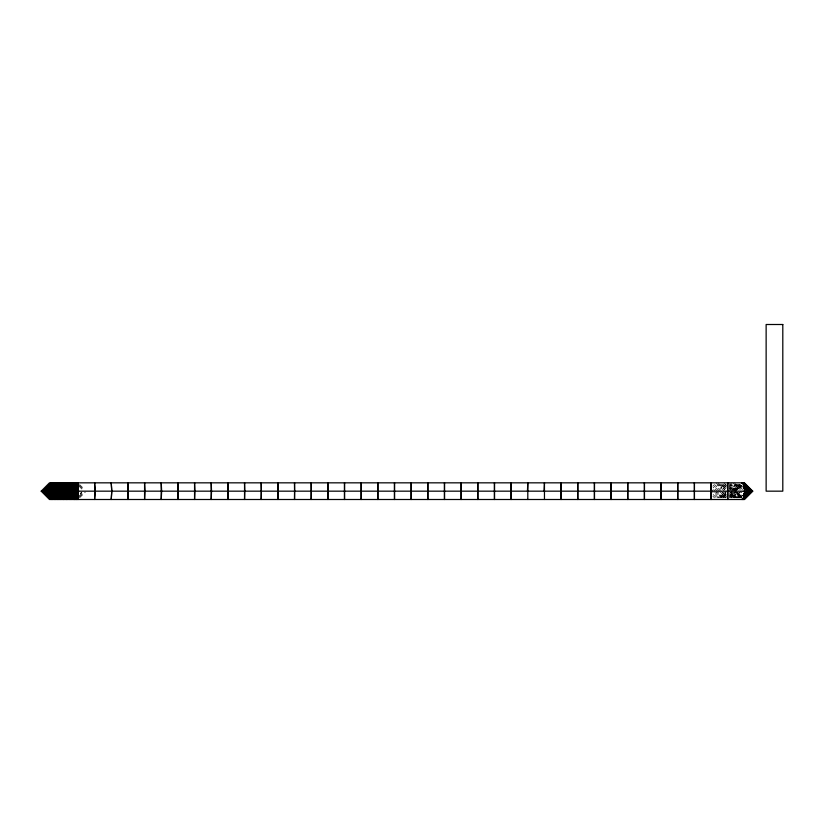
<?xml version="1.0" encoding="UTF-8"?>
<svg xmlns="http://www.w3.org/2000/svg" width="824" height="824" viewBox="0 0 824 824"><rect width="100%" height="100%" fill="white"/><g stroke="black" fill="none" stroke-linecap="round" stroke-linejoin="round"><path stroke-width="0.62" stroke-dasharray="4.12 3.09" d="M712.822 486.16L714.48 484.502M713.131 487.829L716.447 484.502M718.404 484.502L711.781 491.166L718.404 497.83M713.718 491.166L720.341 484.502M715.634 491.166L722.257 484.502M719.167 489.497L724.131 484.502L717.508 491.166L724.131 497.83M725.975 484.502L719.352 491.166L725.975 497.83L720.176 492M726.109 486.16L721.134 491.166L726.109 496.161L721.958 492M726.181 487.829L722.864 491.166L726.181 494.493L723.688 492M717.786 497.83L723.585 492M719.754 497.83L726.377 491.166M725.563 497.83L732.186 491.166M729.106 496.161L734.071 491.166M729.281 497.83L735.914 491.166M731.073 497.83L736.883 492M732.814 497.83L738.613 492M741.106 491.166L734.472 497.83L740.282 492M78.939 496.161L83.1 492M79.289 496.996L84.275 492M79.588 497.83L85.408 492M729.436 487.829L732.752 484.502M729.281 489.497L734.256 484.502M735.678 484.502L729.034 491.166L735.678 497.83L729.858 492M730.342 491.166L736.986 484.502M731.547 491.166L738.201 484.502M732.639 491.166L739.293 484.502M733.607 491.166L740.261 484.502L735.266 489.497M736.069 497.83L742.702 491.166M737.573 497.83L742.558 492.834M738.994 497.83L742.321 494.493M740.312 497.83L742.805 495.327L740.312 497.83L734.442 492M734.442 491.166L740.271 485.326M735.142 491.166L740.961 485.326M735.688 491.166L741.507 485.326M741.899 485.326L737.738 489.497L731.156 482.833M736.903 492L741.899 496.996M736.512 492L741.507 496.996L736.512 492M741.147 485.326L742.805 486.994M738.994 484.502L742.321 487.829M735.276 492L741.106 497.83M733.473 492L739.293 497.83M732.381 492L738.201 497.83M79.588 484.502L84.584 489.497M79.289 485.326L83.451 489.497M78.939 486.16L82.266 489.497M736.069 484.502L741.044 489.497L734.411 482.833M734.472 484.502L739.447 489.497L732.814 482.833M729.415 482.833L736.048 489.497M727.633 482.833L734.256 489.497M723.905 482.833L730.538 489.497M723.647 484.502L726.129 486.994M721.711 484.502L725.851 488.663M718.095 482.833L724.718 489.497M729.436 494.493L732.752 497.83M716.138 482.833L722.761 489.497M724.523 491.166L726.181 492.834M729.498 496.161L731.156 497.83M714.542 492L720.341 497.83M713.131 494.493L716.447 497.83M712.822 496.161L714.48 497.83M731.156 484.502L729.498 486.16L731.156 484.502M725.851 493.658L721.711 497.83L725.851 493.658M726.129 495.327L723.647 497.83L726.129 495.327M81.875 492L80.216 493.658L81.875 492M742.558 489.497L737.583 484.502L742.558 489.497M741.796 497.83L735.966 492L741.796 497.83M736.996 497.83L731.176 492L736.986 497.83M734.256 497.83L729.271 492.834L734.256 497.83M732.412 489.497L729.106 486.16L732.412 489.497M722.257 497.83L716.458 492L722.257 497.83"/><path stroke-width="1.24" d="M744.319 488.787L744.402 482.833L49.491 482.833L41.2 491.166L49.491 499.498L744.402 499.498L752.734 491.166L744.402 482.833L744.402 499.498L744.319 493.545M527.442 491.166L527.803 482.833L527.803 499.498M544.097 491.166L544.458 482.833L544.458 499.498M77.93 482.833L77.384 491.166L77.93 499.498L69.618 491.166L77.93 482.833L78.476 491.166L77.93 499.498M51.078 482.833L42.776 491.166L51.078 499.498M52.643 482.833L44.352 491.166L52.643 499.498M54.219 482.833L45.917 491.166L54.219 499.498M55.785 482.833L47.483 491.166L55.785 499.498M57.33 482.833L49.038 491.166L57.33 499.498M58.875 482.833L50.583 491.166L58.875 499.498M60.399 482.833L52.108 491.166L60.399 499.498M61.913 482.833L53.611 491.166L61.913 499.498M55.105 491.166L63.407 499.498L55.105 491.166L63.407 482.833M64.88 482.833L56.578 491.166L64.88 499.498M58.03 491.166L66.332 499.498L58.03 491.166L66.332 482.833M67.753 482.833L59.452 491.166L67.753 499.498M69.144 482.833L60.842 491.166L69.144 499.498M62.202 491.166L70.514 482.833L62.202 491.166L70.514 499.498M71.843 482.833L63.541 491.166L71.843 499.498M73.14 482.833L64.828 491.166L73.14 499.498M78.455 497.83L76.797 499.498L68.485 491.166L76.797 482.833L78.455 484.502M70.05 492.834L71.709 491.166L70.05 489.497M71.523 492.834L73.181 491.166L70.689 488.663M72.141 493.658L74.634 491.166L71.307 487.829L74.634 491.166M72.739 494.493L76.055 491.166L71.904 486.994M73.295 495.327L77.456 491.166L73.295 486.994M73.83 496.161L77.992 492M74.335 496.996L77.662 493.658M75.633 496.996L78.126 494.493M74.397 499.498L77.724 496.161L74.397 499.498L66.085 491.166L74.397 482.833L77.724 486.16M78.115 496.996L75.623 499.498L67.31 491.166L75.623 482.833L78.115 485.326M746.966 491.166L743.639 494.493L746.956 491.166L743.639 487.829M744.021 495.327L748.182 491.166L744.021 486.994L748.171 491.166M743.464 499.498L751.787 491.166L743.464 482.833M744.01 499.498L752.343 491.166L744.01 482.833L752.343 491.166M41.2 491.166L744.515 491.166M745.638 491.166L752.734 491.166M75.633 485.326L78.126 487.829M74.335 485.326L77.662 488.663M73.83 486.16L77.981 490.332M68.485 491.166L76.797 499.498M344.514 482.833L344.514 499.498L344.514 482.833M361.18 482.833L361.18 499.498L361.18 482.833M327.89 491.166L327.859 499.498L327.859 482.833L327.89 491.166M694.416 482.833L694.416 499.498L694.416 482.833M711.081 482.833L711.081 499.498L711.081 482.833M727.777 491.166L727.736 499.498L727.736 482.833L727.777 491.166M377.845 482.833L377.845 499.498L377.845 482.833M311.276 491.166L311.194 499.498L311.194 482.833L311.276 491.166M677.75 482.833L677.75 499.498L677.75 482.833M394.5 482.833L394.5 499.498L394.5 482.833M294.652 491.166L294.529 499.498L294.529 482.833L294.652 491.166M661.095 482.833L661.095 499.498L661.095 482.833M278.028 491.166L277.873 499.498L277.873 482.833L278.028 491.166M411.166 482.833L411.166 499.498L411.166 482.833M261.404 491.166L261.208 499.498L261.208 482.833L261.404 491.166M427.831 482.833L427.831 499.498L427.831 482.833M644.43 482.833L644.43 499.498L644.43 482.833M244.78 491.166L244.543 499.498L244.543 482.833L244.78 491.166M444.486 482.833L444.486 499.498L444.486 482.833M627.764 482.833L627.764 499.498L627.764 482.833M228.155 491.166L227.888 499.498L227.888 482.833L228.155 491.166M461.152 482.833L461.152 499.498L461.152 482.833M611.109 482.833L611.109 499.498L611.109 482.833M211.531 491.166L211.222 499.498L211.222 482.833L211.531 491.166M477.817 482.833L477.817 499.498L477.817 482.833M594.444 482.833L594.444 499.498L594.444 482.833M194.907 491.166L194.557 499.498L194.557 482.833L194.907 491.166M494.472 482.833L494.472 499.498L494.472 482.833M577.779 482.833L577.779 499.498L577.779 482.833M511.137 482.833L511.137 499.498L511.137 482.833M561.123 482.833L561.123 499.498L561.123 482.833M178.272 491.166L177.902 499.498L177.902 482.833L178.272 491.166M161.648 491.166L161.236 499.498L161.236 482.833L161.648 491.166M145.014 491.166L144.571 499.498L144.571 482.833L145.014 491.166M128.379 491.166L127.916 499.498L127.916 482.833L128.379 491.166M111.745 491.166L111.25 499.498L111.776 491.166L111.25 482.833L111.745 491.166M95.11 491.166L94.595 499.498L95.131 491.166L94.595 482.833L95.11 491.166M749.274 491.166L743.454 496.996L749.274 491.166L743.454 485.326L749.274 491.166M750.242 491.166L741.93 499.498L750.252 491.166L741.93 482.833L750.252 491.166M751.086 491.166L742.764 499.498L751.086 491.166L742.764 482.833L751.086 491.166M782.8 324.502L766.135 324.502L766.135 491.166L782.8 491.166L782.8 324.502"/></g></svg>
